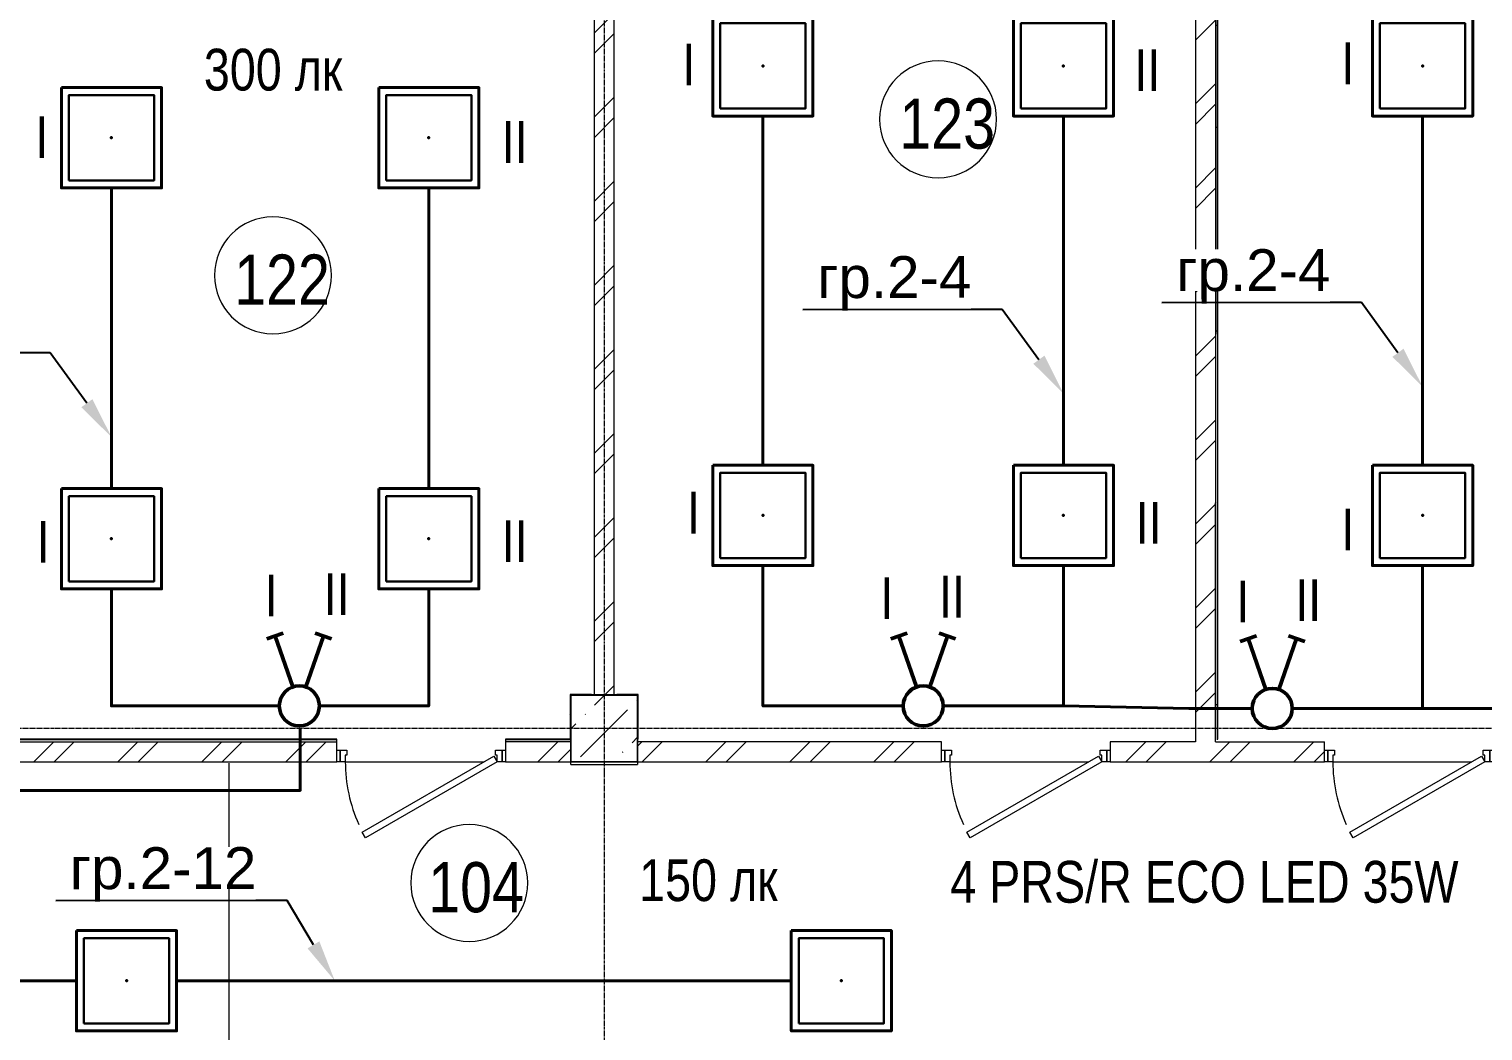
# Model space of a CAD drawing. Header units: metres. Extents: x 14298 to 227756, y -64870 to 286334.
# Drawn here: x 62619 to 71324, y -49096 to -43100 of the extents above; entities that cross this region are included whole.
import ezdxf
from ezdxf import colors
from ezdxf.entities.mleader import LeaderData, LeaderLine
from ezdxf.math import Vec2, Vec3

# ---------------------------------------------------------------- set-up
doc = ezdxf.new("R2010")
doc.units = ezdxf.units.M
doc.linetypes.add('ADSK_Линия сетки', pattern=[21, 12, -3, 3, -3])
for name, color, linetype, lineweight in [('A-AREA-IDEN', 7, 'Continuous', 9), ('A-DETL-MBND', 7, 'Continuous', 5), ('A-DOOR', 7, 'Continuous', 5), ('A-DOOR-FRAM', 7, 'Continuous', 13), ('A-FLOR', 7, 'Continuous', 5), ('A-WALL', 7, 'Continuous', 5), ('A-WALL-PATT', 7, 'Continuous', 18), ('nadpisi', 84, 'Continuous', 13), ('S-COLS', 7, 'Continuous', 5), ('S-GRID', 7, 'Continuous', 9), ('раб осв', 7, 'Continuous', 40), ('ЭЛ', 250, 'Continuous', 50), ('ЭЛ.освещ.', 150, 'Continuous', 50), ('ЭЛ.сети', 5, 'Continuous', 100)]:
    doc.layers.add(name, color=color, linetype=linetype, lineweight=lineweight)
doc.styles.add('Arial', font='arial.ttf', dxfattribs={"width": 0.8, "height": 2.5})
doc.styles.add('GOST Common_I_1', font='ARIALN.TTF', dxfattribs={"height": 300})
doc.styles.add('ISOPEUR', font='isocpeui.ttf')
pattern_1 = [(45, (0, 0), (-251.4472, 251.4472), []), (45, (0, 381), (-251.4472, 251.4472), [])]
pattern_2 = [(0, (0, 0), (812.8, 203.2), [33.528, -576.072, 33.528, -576.072, -3251.2]), (0, (0, 0), (812.8, 203.2), [-1219.2, 33.528, -1185.672, 33.528, -576.072, -1422.4]), (0, (0, 0), (812.8, 203.2), [-3048, 33.528, -372.872, 33.528, -982.472]), (120, (304.8, 101.6), (-582.37636, 602.30545), [33.528, -576.072, 33.528, -576.072, -3251.2]), (120, (304.8, 101.6), (-582.37636, 602.30545), [-1219.2, 33.528, -1185.672, 33.528, -576.072, -1422.4]), (120, (304.8, 101.6), (-582.37636, 602.30545), [-3048, 33.528, -372.872, 33.528, -982.472]), (240, (406.4, 508), (-230.42364, -805.50545), [33.528, -576.072, 33.528, -576.072, -3251.2]), (240, (406.4, 508), (-230.42364, -805.50545), [-1219.2, 33.528, -1185.672, 33.528, -576.072, -1422.4]), (240, (406.4, 508), (-230.42364, -805.50545), [-3048, 33.528, -372.872, 33.528, -982.472])]

# ---------------------------------------------------------------- blocks, each defined once
blk = doc.blocks.new('КДП АПК - КР_rvt-1-1 этаж')
at = {"layer": 'S-COLS', "lineweight": 13}
h = blk.add_hatch(dxfattribs=at)
h.set_pattern_fill('FP_125', color=256, style=0, pattern_type=2)
h.set_pattern_definition([(45, (0, 0), (84.19025, 308.69666), [396.875, -79.375, 3.353, -76.022])])
h.paths.add_polyline_path([(65862.7, -46845.6), (66262.7, -46845.6), (66262.7, -46445.6), (65862.7, -46445.6), (65862.7, -46831.7)], flags=0)
for p, q in [((66262.7, -46445.6), (65862.7, -46445.6)), ((65862.7, -46445.6), (65862.7, -46845.6)), ((66262.7, -46845.6), (66262.7, -46445.6)), ((65862.7, -46845.6), (66262.7, -46845.6))]:
    blk.add_line(p, q, dxfattribs=at)
blk = doc.blocks.new('AC_Дверь_Однопольная_ДеревяннаяВнутренняя_ГОСТ6629-88 - ДГ 21-10-1263266-1 этаж')
at = {"layer": 'A-DOOR', "lineweight": 13}
for p, q in [((-455, 60), (333.1, 515)), ((353.1, 480.4), (-435, 25.4)), ((333.1, 515), (353.1, 480.4)), ((-435, 25.4), (-455, 60))]:
    blk.add_line(p, q, dxfattribs=at)
at = {"layer": 'A-DOOR', "lineweight": 18}
for p, q in [((-505, 60), (-485, 60)), ((-505, -10), (-505, 60)), ((-485, 60), (-485, -10)), ((485, 60), (505, 60)), ((485, -10), (485, 60)), ((505, 60), (505, -10)), ((-485, -10), (-505, -10)), ((505, -10), (485, -10))]:
    blk.add_line(p, q, dxfattribs=at)
at = {"layer": 'A-DOOR'}
blk.add_arc((-455, 60), 910, 0, 24.26352, dxfattribs=at)
at = {"layer": 'A-DOOR-FRAM'}
for p, q in [((-485, 60), (-455, 60)), ((-485, -10), (-485, 60)), ((-455, 60), (-455, 20)), ((-455, 20), (-445, 20)), ((-445, 20), (-445, -10)), ((445, 20), (455, 20)), ((445, -10), (445, 20)), ((455, 60), (485, 60)), ((455, 20), (455, 60)), ((485, 60), (485, -10)), ((-445, -10), (-485, -10)), ((485, -10), (445, -10))]:
    blk.add_line(p, q, dxfattribs=at)
blk = doc.blocks.new('ПСС_Марка_помещения - Имя_2_5мм-224473-1 этаж')
at = {"layer": 'A-AREA-IDEN'}
for start, end in [(360, 180), (180, 360)]:
    blk.add_arc((-0.074, 0.039), 3.5, start, end, dxfattribs=at)
blk = doc.blocks.new('выкл. 2 клав. скрыт.')
at = {"layer": 'ЭЛ.освещ.', "color": 0, "ltscale": 100}
for p, q in [((2902039.4, 2044041.8), (2902343.5, 2044147.6)), ((2902360.5, 2044098.7), (2902326.5, 2044196.6)), ((2902039.4, 2043963), (2902343.5, 2043857.2)), ((2902360.9, 2043907.2), (2902327.2, 2043809.2))]:
    blk.add_line(p, q, dxfattribs=at)
blk.add_circle((2901926.1, 2044002.4), 120, dxfattribs=at)
blk = doc.blocks.new('ARS.R UNI LED')
at = {"color": 5, "lineweight": 30, "ltscale": 100}
blk.add_lwpolyline([(2913222.7, 2072748.5), (2913732.7, 2072748.5), (2913732.7, 2073258.5), (2913222.7, 2073258.5)], close=True, dxfattribs=at)
at = {"color": 0, "lineweight": 40, "ltscale": 100}
blk.add_point((2913477.7, 2073003.5), dxfattribs=at)
at = {"layer": 'ЭЛ', "color": 5, "lineweight": 40, "ltscale": 10}
blk.add_lwpolyline([(2913177.7, 2073303.5), (2913777.7, 2073303.5), (2913777.7, 2072703.5), (2913177.7, 2072703.5)], close=True, dxfattribs=at)

msp = doc.modelspace()

# ---------------------------------------------------------------- hatches: boundary and pattern name
at = {"layer": 'A-WALL-PATT', "lineweight": 15}
h = msp.add_hatch(dxfattribs=at)
h.set_pattern_fill('FP_1', color=256, style=0, pattern_type=2)
h.set_pattern_definition(pattern_1)
h.paths.add_polyline_path([(69722.6532, -47365.6443), (69722.6532, -44926.5899), (69602.6532, -44926.5899), (69602.6532, -47365.6443)])
h.paths.add_polyline_path([(69672.6532, -44925.6443), (69722.6532, -44925.6443), (69722.6532, -38985.6443), (69602.6532, -38985.6443), (69602.6532, -44925.6443)])
h = msp.add_hatch(dxfattribs=at)
h.set_pattern_fill('FP_81', color=256, style=0, pattern_type=2)
h.set_pattern_definition(pattern_2)
h.paths.add_polyline_path([(69734.6532, -47365.6443), (69734.6532, -45935.6443), (69722.6532, -45935.6443), (69722.6532, -47365.6443)], flags=0)
h.paths.add_polyline_path([(69734.6532, -44925.6443), (69734.6532, -38985.6677), (69722.6532, -38985.6677), (69722.6532, -44925.6443)], flags=0)
h = msp.add_hatch(dxfattribs=at)
h.set_pattern_fill('FP_81', color=256, style=0, pattern_type=2)
h.set_pattern_definition(pattern_2)
h.paths.add_polyline_path([(69737.6532, -47353.6443), (69737.6532, -45935.6443), (69734.6532, -45935.6443), (69734.6532, -47353.6443)], flags=0)
h.paths.add_polyline_path([(69737.6532, -44925.6443), (69737.6532, -38985.6677), (69734.6532, -38985.6677), (69734.6532, -44925.6443)], flags=0)
h = msp.add_hatch(dxfattribs=at)
h.set_pattern_fill('FP_1', color=256, style=0, pattern_type=2)
h.set_pattern_definition(pattern_1)
h.paths.add_polyline_path([(66122.6532, -47085.6443), (66122.6532, -42585.6443), (66002.6532, -42585.6443), (66002.6532, -47085.6443)], flags=0)
h = msp.add_hatch(dxfattribs=at)
h.set_pattern_fill('FP_81', color=256, style=0, pattern_type=2)
h.set_pattern_definition(pattern_2)
h.paths.add_polyline_path([(65862.6532, -47353.6443), (65862.6532, -47082.6443), (65859.6532, -47082.6443), (65859.6532, -47353.6443)], flags=0)
h = msp.add_hatch(dxfattribs=at)
h.set_pattern_fill('FP_81', color=256, style=0, pattern_type=2)
h.set_pattern_definition(pattern_2)
h.paths.add_polyline_path([(66262.6532, -47350.6443), (66265.6532, -47350.6443), (66265.6532, -47085.6443), (66262.6532, -47085.6443)], flags=0)
h = msp.add_hatch(dxfattribs=at)
h.set_pattern_fill('FP_81', color=256, style=0, pattern_type=2)
h.set_pattern_definition(pattern_2)
h.paths.add_polyline_path([(65859.6532, -47353.6443), (65859.6532, -47350.6443), (65472.6532, -47350.6443), (65472.6532, -47353.6443), (65669.6134, -47353.6443)], flags=0)
h.paths.add_polyline_path([(64462.6532, -47353.6443), (64462.6532, -47350.6443), (62337.6532, -47350.6443), (62337.6532, -47353.6443), (63554.1001, -47353.6443)], flags=0)
h = msp.add_hatch(dxfattribs=at)
h.set_pattern_fill('FP_1', color=256, style=0, pattern_type=2)
h.set_pattern_definition(pattern_1)
h.paths.add_polyline_path([(60262.6532, -47485.6443), (60522.6532, -47485.6443), (60522.6532, -47365.6443), (60262.6532, -47365.6443)], flags=0)
h.paths.add_polyline_path([(65862.6532, -47485.6443), (65862.6532, -47365.6443), (65472.6532, -47365.6443), (65472.6532, -47485.6443), (65669.6134, -47485.6443)], flags=0)
h.paths.add_polyline_path([(61532.6532, -47485.6443), (64462.6532, -47485.6443), (64462.6532, -47365.6443), (61532.6532, -47365.6443), (61532.6532, -47415.6443)], flags=0)
h = msp.add_hatch(dxfattribs=at)
h.set_pattern_fill('FP_1', color=256, style=0, pattern_type=2)
h.set_pattern_definition(pattern_1)
h.paths.add_polyline_path([(70375.2457, -47485.6443), (70375.2457, -47365.6443), (69092.6532, -47365.6443), (69092.6532, -47485.6443), (69900.64, -47485.6443)])
h.paths.add_polyline_path([(68082.6532, -47485.6443), (68082.6532, -47365.6443), (66262.6532, -47365.6443), (66262.6532, -47485.6443), (67785.1267, -47485.6443)])

# ---------------------------------------------------------------- linework, layer by layer
at = {"layer": 'A-DETL-MBND', "lineweight": 15}
msp.add_line((63817.6532, -49482.6443), (63817.6532, -47493.1443), dxfattribs=at)
at = {"layer": 'A-FLOR', "lineweight": 15}
for p, q in [((66262.6532, -47350.6443), (66262.6532, -47365.6443)), ((64512.6532, -47485.6443), (65342.6532, -47485.6443)), ((64512.6532, -47485.6443), (65342.6532, -47485.6443)), ((68132.6532, -47485.6443), (68962.6532, -47485.6443)), ((68132.6532, -47485.6443), (68962.6532, -47485.6443)), ((70425.2457, -47485.6443), (71255.2457, -47485.6443)), ((70425.2457, -47485.6443), (71255.2457, -47485.6443))]:
    msp.add_line(p, q, dxfattribs=at)
at = {"layer": 'A-WALL', "lineweight": 15}
for p, q in [((69602.6532, -38985.6443), (69602.6532, -45935.6443)), ((69722.6532, -38985.6443), (69722.6532, -45935.6443)), ((69734.6532, -44925.6443), (69734.6532, -38985.6677)), ((69737.6532, -45935.6443), (69737.6532, -38985.6677)), ((66002.6532, -42585.6443), (66002.6532, -47085.6443)), ((66122.6532, -47082.6443), (66122.6532, -42585.6443)), ((69602.6532, -45935.6443), (69602.6532, -47365.6443)), ((69722.6532, -47365.6443), (69722.6532, -45935.6443)), ((69734.6532, -47353.6443), (69734.6532, -45935.6443)), ((69737.6532, -47350.6443), (69737.6532, -45935.6443)), ((65859.6532, -47082.6443), (65859.6532, -47350.6443)), ((65987.6532, -47082.6443), (65859.6532, -47082.6443)), ((65862.6532, -47085.6443), (66262.6532, -47085.6443)), ((65862.6532, -47500.6443), (65862.6532, -47085.6443)), ((66122.6532, -47085.6443), (66122.6532, -47082.6443)), ((66265.6532, -47082.6443), (66137.6532, -47082.6443)), ((66262.6532, -47085.6443), (66262.6532, -47350.6443)), ((66265.6532, -47350.6443), (66265.6532, -47082.6443)), ((64462.6532, -47350.6443), (62337.6532, -47350.6443)), ((64462.6532, -47415.6443), (64462.6532, -47350.6443)), ((65472.6532, -47350.6443), (65472.6532, -47415.6443)), ((65859.6532, -47350.6443), (65472.6532, -47350.6443)), ((62322.6532, -47365.6443), (64462.6532, -47365.6443)), ((64462.6532, -47353.6443), (62334.6532, -47353.6443)), ((65862.6532, -47353.6443), (65472.6532, -47353.6443)), ((65859.6532, -47365.6443), (65472.6532, -47365.6443)), ((65862.6532, -47365.6443), (65859.6532, -47365.6443)), ((66262.6532, -47365.6443), (66262.6532, -47500.6443)), ((68082.6532, -47365.6443), (66262.6532, -47365.6443)), ((68082.6532, -47415.6443), (68082.6532, -47365.6443)), ((69092.6532, -47365.6443), (69092.6532, -47415.6443)), ((69602.6532, -47365.6443), (69092.6532, -47365.6443)), ((69722.6532, -47365.6443), (70375.2457, -47365.6443)), ((70375.2457, -47485.6443), (70375.2457, -47365.6443)), ((61532.6532, -47485.6443), (64462.6532, -47485.6443)), ((65472.6532, -47485.6443), (65862.6532, -47485.6443)), ((66262.6532, -47485.6443), (65862.6532, -47485.6443)), ((65862.6532, -47500.6443), (66262.6532, -47500.6443)), ((66262.6532, -47485.6443), (68082.6532, -47485.6443)), ((69092.6532, -47485.6443), (70375.2457, -47485.6443))]:
    msp.add_line(p, q, dxfattribs=at)
at = {"layer": 'S-GRID', "linetype": 'ADSK_Линия сетки', "lineweight": 15}
for p, q in [((66062.6532, -38050.2658), (66062.6532, -64052.4737)), ((95458.7083, -47285.6443), (45468.1606, -47285.6443))]:
    msp.add_line(p, q, dxfattribs=at)
at = {"layer": 'раб осв', "color": 0, "lineweight": 40}
for points in [[(67012.6568, -43620.6417), (67012.6568, -45710.6417)], [(68812.6568, -45710.6417), (68812.6568, -43620.6417)], [(70962.4506, -43620.6417), (70962.4506, -45710.6417)], [(63112.6568, -45850.6417), (63112.6568, -44050.6417)], [(65012.6568, -44050.6417), (65012.6568, -45850.6417)], [(67852.6532, -47150.6443), (67012.6568, -47150.6443), (67012.6568, -46310.6417)], [(68092.6532, -47150.6443), (68812.6568, -47150.6443), (68812.6568, -46310.6417)], [(70182.6532, -47165.6443), (70962.4506, -47165.6443), (70962.4506, -46310.6417), (70962.4506, -47165.6443), (72762.4506, -47165.6443), (72762.4506, -46310.6417)], [(64117.6532, -47150.6443), (63112.6568, -47150.6443), (63112.6568, -46450.6417)], [(64357.6532, -47150.6443), (65012.6568, -47150.6443), (65012.6568, -46450.6417)], [(68812.6568, -47150.6443), (68812.6568, -47150.6443), (68812.6568, -47150.6443), (69562.6532, -47165.6443), (69942.6532, -47165.6443)], [(55747.6532, -47656.6443), (64243.1744, -47656.6443), (64243.1744, -47285.6443)], [(59372.7976, -48795.6547), (62902.7976, -48795.6547)], [(63502.7976, -48795.6547), (67182.7976, -48795.6547)]]:
    msp.add_lwpolyline(points, dxfattribs=at)

# ---------------------------------------------------------------- block references
at = {"lineweight": 13}
msp.add_blockref('КДП АПК - КР_rvt-1-1 этаж', (0, -639.2559), dxfattribs=at)
at = {"layer": 'A-AREA-IDEN', "lineweight": 15, "xscale": 99.99999999999993, "yscale": 99.99999999999993, "zscale": 99.99999999999993}
for p in [(68069.355, -43644.349), (64086.9739, -44578.0785), (65262.0515, -48214.2379)]:
    msp.add_blockref('ПСС_Марка_помещения - Имя_2_5мм-224473-1 этаж', p, dxfattribs=at)
at = {"layer": 'A-DOOR', "color": 8, "lineweight": 15, "true_color": 0x7f7f7f, "rotation": 180}
for p in [(64967.6532, -47425.6443), (68587.6532, -47425.6443), (70880.2457, -47425.6443)]:
    msp.add_blockref('AC_Дверь_Однопольная_ДеревяннаяВнутренняя_ГОСТ6629-88 - ДГ 21-10-1263266-1 этаж', p, dxfattribs=at)
at = {"layer": 'раб осв', "color": 0, "lineweight": 40, "ltscale": 100}
for p in [(-2846465.0482, -2116324.1908), (-2844665.0482, -2116324.1908), (-2842515.2545, -2116324.1908), (-2850365.0482, -2116754.1908), (-2848465.0482, -2116754.1908), (-2846465.0482, -2119014.1908), (-2844665.0482, -2119014.1908), (-2842515.2545, -2119014.1908), (-2850365.0482, -2119154.1908), (-2848465.0482, -2119154.1908), (-2850274.9075, -2121799.2038), (-2845994.9075, -2121799.2038)]:
    msp.add_blockref('ARS.R UNI LED', p, dxfattribs=at)
at = {"layer": 'раб осв', "color": 0, "lineweight": 40, "ltscale": 100, "rotation": 90.00000000000001}
for p in [(2108240.06, -2949076.7409), (2111975.06, -2949076.7409)]:
    msp.add_blockref('выкл. 2 клав. скрыт.', p, dxfattribs=at)
at = {"layer": 'раб осв', "color": 0, "lineweight": 40, "ltscale": 100, "xscale": -1, "rotation": 270}
msp.add_blockref('выкл. 2 клав. скрыт.', (-1973939.7536, -2949091.7409), dxfattribs=at)

# ---------------------------------------------------------------- texts
at = {"layer": 'A-AREA-IDEN', "lineweight": 15, "char_height": 300, "attachment_point": 1, "style": 'GOST Common_I_1'}
for s, insert, width in [('123', (67829.6707, -43515.8891), 577.215), ('122', (63847.2896, -44449.6185), 577.215), ('104', (65009.1672, -48085.778), 609.2825)]:
    msp.add_mtext(s, dxfattribs=dict(at, insert=insert, width=width))
at = {"layer": 'nadpisi', "color": 7, "char_height": 250, "style": 'Arial'}
for s, insert, width, attachment_point in [('300 лк', (63665.9508, -43218.1352), 1402.065175, 1), ('I', (66531.3599, -43186.9532), 130.841471, 1), ('II', (69237.2909, -43221.4425), 130.841471, 1), ('I', (70476.0349, -43180.2476), 130.841471, 1), ('I', (62657.3968, -43622.8708), 130.841471, 1), ('II', (65449.7677, -43651.3311), 130.841471, 1), ('I', (66558.1942, -45869.2643), 130.841471, 1), ('II', (69244.169, -45930.1322), 130.841471, 1), ('I', (62664.1057, -46043.6565), 130.841471, 1), ('II', (65449.7677, -46040.2675), 130.841471, 1), ('I', (70476.0349, -45969.8511), 130.841471, 1), ('I', (64030.7393, -46365.5777), 130.841471, 1), ('II', (64383.1396, -46357.2895), 130.841471, 1), ('I', (67715.8498, -46380.5016), 130.841471, 1), ('II', (68068.2501, -46372.2134), 130.841471, 1), ('II', (70200.0915, -46392.9828), 130.841471, 1), ('I', (69847.6911, -46401.2711), 130.841471, 1), ('150 лк', (66272.1064, -48068.7873), 1402.065175, 1), ('4 PRS/R ECO LED 35W', (69656.3618, -48205.2182), 4381.630306, 5)]:
    msp.add_mtext(s, dxfattribs=dict(at, insert=insert, width=width, attachment_point=attachment_point))

# ---------------------------------------------------------------- next in the draw order: leaders
at = {"layer": 'ЭЛ.сети', "color": 0, "lineweight": 5}
ml = msp.add_multileader_mtext('Standard', dxfattribs=at)
ml.set_content('{\\fArial|b0|i0|c204|p34;гр.2-4}', style='ISOPEUR')
ml.set_leader_properties()
ml.build(insert=Vec2(0, 0))
ml.multileader.update_dxf_attribs({"text_left_attachment_type": 6, "text_right_attachment_type": 6, "dogleg_length": 100, "arrow_head_size": 250})
ctx = ml.context
ctx.base_point, ctx.char_height, ctx.arrow_head_size, ctx.landing_gap_size, ctx.plane_origin, ctx.plane_x_axis, ctx.plane_y_axis = Vec3(67300.8611, -44779.6477), 250, 250, 37.4122, Vec3(8248.7133, -2338.4524), Vec3(0.999998436, 0.001768603), Vec3(-0.001768603, 0.999998436)
ctx.left_attachment, ctx.right_attachment = 6, 6
notes = []
notes.append((ctx, [(1, (1, 1, 0), (68446.1006, -44777.6222), (-0.999998436, -0.001768603), 187.0608, [(0, [(68812.6568, -45281.0538)], 0, [])])]))
ctx.mtext.insert, ctx.mtext.text_direction, ctx.mtext.rotation, ctx.mtext.line_spacing_factor, ctx.mtext.flow_direction = Vec3(67337.7084, -44460.1755), Vec3(0.999998436, 0.001768603), 0.001768604, 0.8, 5
ctx.mtext.has_bg_fill, ctx.mtext.bg_color, ctx.mtext.bg_scale_factor, ctx.mtext.bg_transparency, ctx.mtext.use_window_bg_color = 1, -1073741824, 1, 0, 1
ml = msp.add_multileader_mtext('Standard', dxfattribs=at)
ml.set_content('{\\fArial|b0|i0|c204|p34;гр.2-4}', style='ISOPEUR')
ml.set_leader_properties()
ml.build(insert=Vec2(0, 0))
ml.multileader.update_dxf_attribs({"text_left_attachment_type": 6, "text_right_attachment_type": 6, "dogleg_length": 100, "arrow_head_size": 250})
ctx = ml.context
ctx.base_point, ctx.char_height, ctx.arrow_head_size, ctx.landing_gap_size, ctx.plane_origin, ctx.plane_x_axis, ctx.plane_y_axis = Vec3(69450.6549, -44738.2701), 250, 250, 37.4122, Vec3(10398.507, -2297.0749), Vec3(0.999998436, 0.001768603), Vec3(-0.001768603, 0.999998436)
ctx.left_attachment, ctx.right_attachment = 6, 6
notes.append((ctx, [(1, (1, 1, 0), (70595.8943, -44736.2446), (-0.999998436, -0.001768603), 187.0608, [(0, [(70962.4506, -45239.6762)], 0, [])])]))
ctx.mtext.insert, ctx.mtext.text_direction, ctx.mtext.rotation, ctx.mtext.line_spacing_factor, ctx.mtext.flow_direction = Vec3(69487.5021, -44418.7979), Vec3(0.999998436, 0.001768603), 0.001768604, 0.8, 5
ctx.mtext.has_bg_fill, ctx.mtext.bg_color, ctx.mtext.bg_scale_factor, ctx.mtext.bg_transparency, ctx.mtext.use_window_bg_color = 1, -1073741824, 1, 0, 1
ml = msp.add_multileader_mtext('Standard', dxfattribs=at)
ml.set_content('{\\fArial|b0|i0|c204|p34;гр.2-3}', style='ISOPEUR')
ml.set_leader_properties()
ml.build(insert=Vec2(0, 0))
ml.multileader.update_dxf_attribs({"text_left_attachment_type": 6, "text_right_attachment_type": 6, "dogleg_length": 100, "arrow_head_size": 250})
ctx = ml.context
ctx.base_point, ctx.char_height, ctx.arrow_head_size, ctx.landing_gap_size, ctx.plane_origin, ctx.plane_x_axis, ctx.plane_y_axis = Vec3(61599.8362, -45040.0302), 250, 250, 37.4122, Vec3(2548.7116, -2598.8331), Vec3(0.999998436, 0.001768603), Vec3(-0.001768603, 0.999998436)
ctx.left_attachment, ctx.right_attachment = 6, 6
notes.append((ctx, [(1, (1, 1, 0), (62746.0989, -45038.0029), (-0.999998436, -0.001768603), 187.0608, [(0, [(63112.6551, -45541.4345)], 0, [])])]))
ctx.mtext.insert, ctx.mtext.text_direction, ctx.mtext.rotation, ctx.mtext.line_spacing_factor, ctx.mtext.flow_direction = Vec3(61636.6834, -44720.558), Vec3(0.999998436, 0.001768603), 0.001768604, 0.8, 5
ctx.mtext.has_bg_fill, ctx.mtext.bg_color, ctx.mtext.bg_scale_factor, ctx.mtext.bg_transparency, ctx.mtext.use_window_bg_color = 1, -1073741824, 1, 0, 1
ml = msp.add_multileader_mtext('Standard', dxfattribs=at)
ml.set_content('{\\fArial|b0|i0|c204|p34;гр.2-12}', style='ISOPEUR')
ml.set_leader_properties()
ml.build(insert=Vec2(0, 0))
ml.multileader.update_dxf_attribs({"text_left_attachment_type": 6, "text_right_attachment_type": 6, "dogleg_length": 100, "arrow_head_size": 250})
ctx = ml.context
ctx.base_point, ctx.char_height, ctx.arrow_head_size, ctx.landing_gap_size, ctx.plane_origin, ctx.plane_x_axis, ctx.plane_y_axis = Vec3(62825.9502, -48317.0681), 250, 250, 37.4122, Vec3(3177.3262, -6899.0426), Vec3(0.999998436, 0.001768603), Vec3(-0.001768603, 0.999998436)
ctx.left_attachment, ctx.right_attachment = 6, 6
notes.append((ctx, [(1, (1, 1, 0), (64163.8905, -48314.7018), (-0.999998436, -0.001768603), 187.0608, [(0, [(64449.8235, -48795.6547)], 0, [])])]))
ctx.mtext.insert, ctx.mtext.text_direction, ctx.mtext.rotation, ctx.mtext.line_spacing_factor, ctx.mtext.flow_direction = Vec3(62862.7974, -47997.5959), Vec3(0.999998436, 0.001768603), 0.001768604, 0.8, 5
ctx.mtext.has_bg_fill, ctx.mtext.bg_color, ctx.mtext.bg_scale_factor, ctx.mtext.bg_transparency, ctx.mtext.use_window_bg_color = 1, -1073741824, 1, 0, 1
for ctx, leaders in notes:
    for number, flags, end, landing, length, lines in leaders:
        leader = LeaderData()
        leader.index, (leader.has_last_leader_line, leader.has_dogleg_vector, leader.attachment_direction) = number, flags
        leader.last_leader_point, leader.dogleg_vector, leader.dogleg_length = Vec3(end), Vec3(landing), length
        for number, points, colour, breaks in lines:
            line = LeaderLine()
            line.index, line.vertices, line.color, line.breaks = number, Vec3.list(points), colors.encode_raw_color(colour), breaks
            leader.lines.append(line)
        ctx.leaders.append(leader)

doc.saveas('drawing.dxf')
